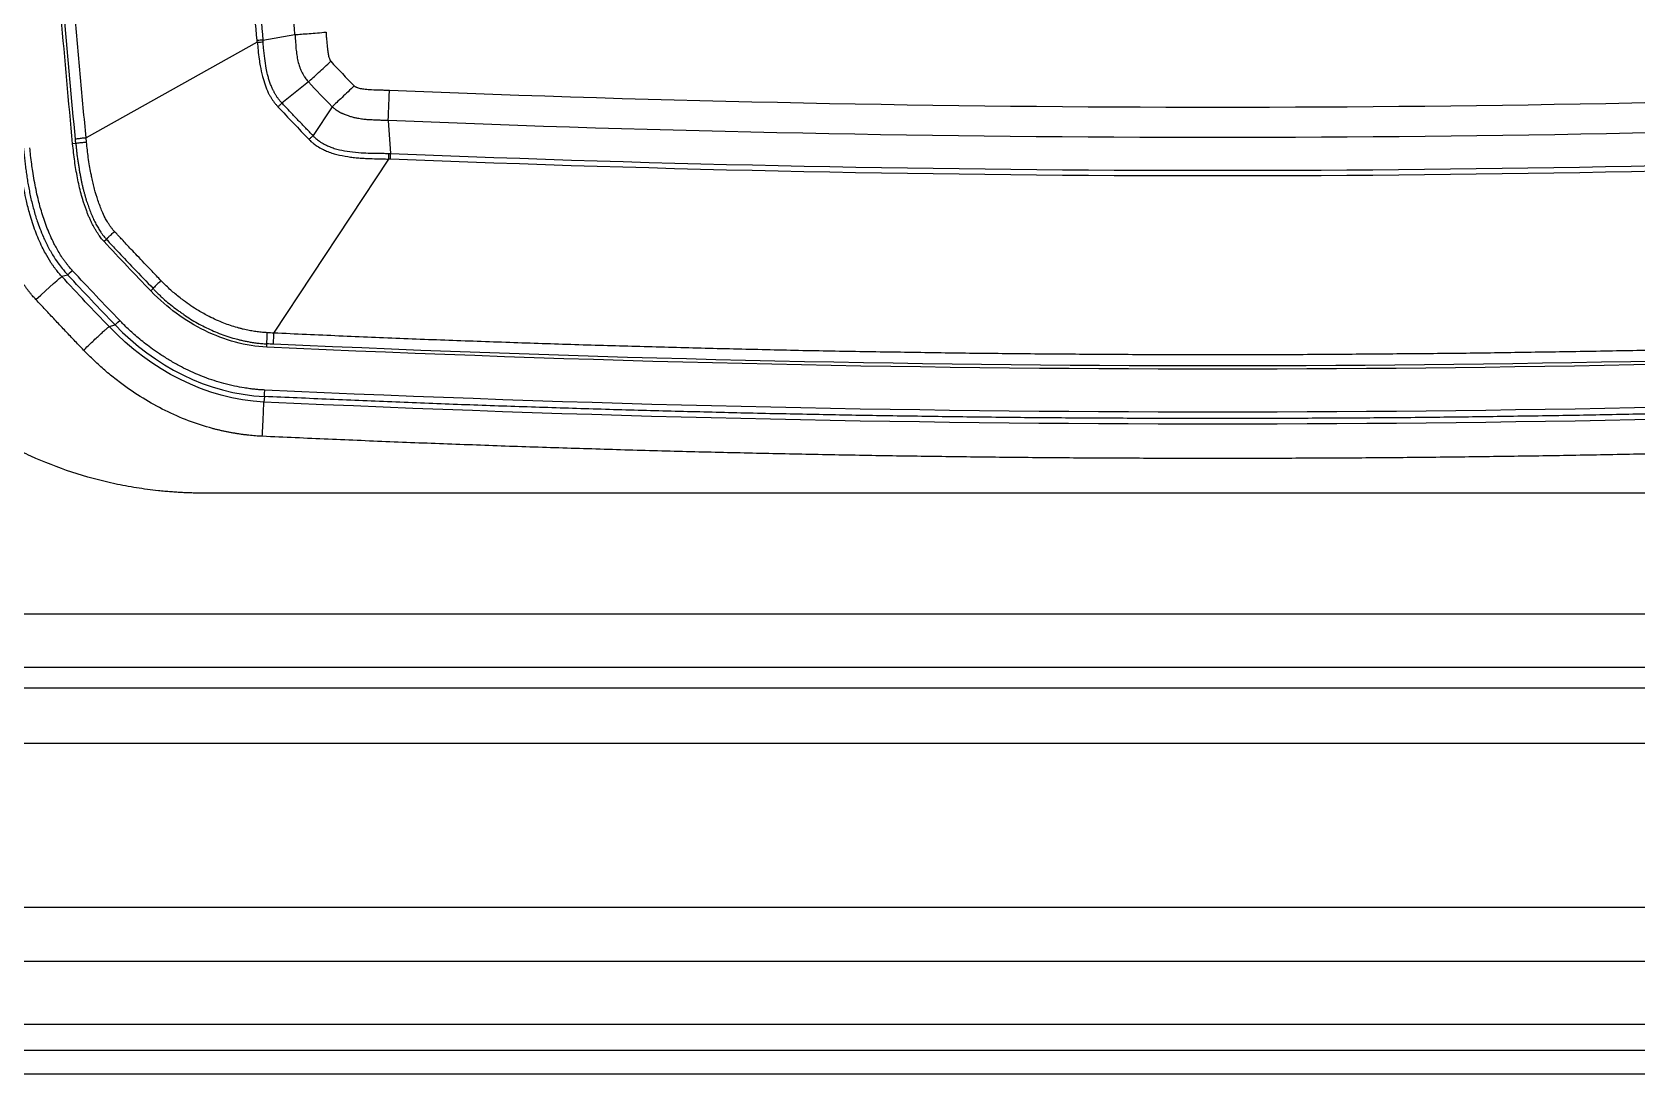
# Model space of a CAD drawing. Extents: x 525 to 609, y 649 to 778.
# Drawn here: x 541.15 to 553.65, y 669.12 to 677.24 of the extents above; entities that cross this region are included whole.
import ezdxf

# ---------------------------------------------------------------- set-up
doc = ezdxf.new("R2010")
doc.units = 0
doc.header["$MEASUREMENT"] = 0
doc.layers.add('1', color=4, linetype='Continuous')

# ---------------------------------------------------------------- blocks, each defined once
blk = doc.blocks.new('JETSETTER')
at = {"layer": '1', "color": 3, "linetype": 'Continuous', "lineweight": 25}
for p, q in [((17.779, 8.036), (16.446, 7.291)), ((17.823, 8.053), (18.072, 8.096)), ((18.177, 7.727), (17.971, 7.563)), ((18.361, 7.534), (18.213, 7.309)), ((18.798, 7.426), (18.817, 7.17)), ((16.449, 7.257), (16.446, 7.291)), ((16.366, 7.247), (16.341, 7.245)), ((17.908, 5.771), (18.802, 7.126)), ((16.605, 6.501), (16.586, 6.484)), ((16.304, 6.223), (16.257, 6.212)), ((16.949, 6.1), (16.968, 6.118)), ((16.625, 5.821), (16.672, 5.834)), ((17.853, 5.662), (17.854, 5.687)), ((17.835, 5.277), (17.831, 5.234)), ((33.16, 4.525), (17.353, 4.525)), ((12.609, 3.583), (37.874, 3.583)), ((37.935, 3.166), (12.578, 3.166)), ((5.071, 3.007), (47.376, 3.007)), ((5.071, 2.577), (47.378, 2.577)), ((42.059, 1.296), (4.836, 1.296)), ((4.327, 0.878), (42.059, 0.878)), ((3.694, 0.387), (42.059, 0.387)), ((42.059, 0.184), (3.417, 0.184))]:
    blk.add_line(p, q, dxfattribs=at)
at = {"layer": '1', "color": 4, "linetype": 'Continuous', "lineweight": 25}
blk.add_line((3, 0), (42.059, 0), dxfattribs=at)
at = {"layer": '1', "color": 3, "linetype": 'Continuous', "lineweight": 25}
for points in [[(16.341, 7.245), (16.28, 7.902), (16.223, 8.56), (16.17, 9.218)], [(16.363, 7.281), (16.304, 7.909), (16.249, 8.537), (16.198, 9.166)], [(17.778, 8.049), (17.767, 8.168), (17.757, 8.287), (17.747, 8.405)], [(17.791, 8.409), (17.802, 8.29), (17.812, 8.172), (17.823, 8.053)], [(18.072, 8.096), (18.061, 8.221), (18.05, 8.347), (18.039, 8.472)], [(17.779, 8.036), (17.779, 8.04), (17.778, 8.045), (17.778, 8.049)], [(17.824, 8.039), (17.824, 8.044), (17.823, 8.048), (17.823, 8.053)], [(18.351, 7.888), (18.411, 7.823), (18.472, 7.76), (18.533, 7.696)], [(18.177, 7.727), (18.238, 7.662), (18.3, 7.598), (18.361, 7.534)], [(18.808, 7.663), (23.105, 7.487), (27.408, 7.487), (31.705, 7.663)], [(17.94, 7.533), (18.02, 7.448), (18.101, 7.363), (18.182, 7.279)], [(31.715, 7.426), (27.412, 7.25), (23.101, 7.25), (18.798, 7.426)], [(16.366, 7.247), (16.365, 7.258), (16.364, 7.269), (16.363, 7.281)], [(18.815, 7.126), (18.811, 7.126), (18.806, 7.126), (18.802, 7.126)], [(18.803, 7.17), (18.808, 7.17), (18.813, 7.17), (18.817, 7.17)], [(31.698, 7.126), (27.406, 6.951), (23.107, 6.951), (18.815, 7.126)], [(18.817, 7.17), (23.108, 6.995), (27.405, 6.995), (31.696, 7.17)], [(16.949, 6.1), (16.827, 6.227), (16.706, 6.355), (16.586, 6.484)], [(16.34, 6.257), (16.322, 6.24), (16.304, 6.224), (16.304, 6.223)], [(16.708, 5.869), (16.584, 5.997), (16.462, 6.127), (16.34, 6.257)], [(16.055, 6.032), (16.157, 6.126), (16.251, 6.21), (16.257, 6.212)], [(16.625, 5.821), (16.501, 5.95), (16.378, 6.08), (16.257, 6.212)], [(16.672, 5.834), (16.548, 5.963), (16.425, 6.093), (16.304, 6.223)], [(17.831, 5.234), (17.381, 5.255), (16.948, 5.484), (16.625, 5.821)], [(16.672, 5.834), (16.672, 5.835), (16.689, 5.851), (16.708, 5.869)], [(16.672, 5.834), (16.976, 5.518), (17.387, 5.298), (17.835, 5.277)], [(17.904, 5.685), (17.904, 5.685), (17.906, 5.724), (17.908, 5.771)], [(32.661, 5.662), (27.728, 5.433), (22.785, 5.433), (17.853, 5.662)], [(17.904, 5.685), (17.887, 5.685), (17.871, 5.686), (17.854, 5.687)], [(32.609, 5.685), (27.711, 5.459), (22.803, 5.459), (17.904, 5.685)], [(32.676, 5.327), (27.73, 5.098), (22.783, 5.098), (17.837, 5.327)], [(32.682, 5.234), (27.732, 5.004), (22.781, 5.004), (17.831, 5.234)]]:
    blk.add_open_spline(points, degree=3, dxfattribs=at)
for points, knots in [([(16.446, 7.291), (16.439, 7.369), (16.424, 7.526), (16.403, 7.762), (16.382, 7.997), (16.361, 8.232), (16.34, 8.468), (16.32, 8.704), (16.3, 8.939), (16.287, 9.097), (16.281, 9.175)], [0, 0, 0, 0, 0.124911, 0.249842, 0.374798, 0.499778, 0.624787, 0.749825, 0.874896, 1, 1, 1, 1]), ([(17.823, 8.053), (17.817, 8.053), (17.81, 8.052), (17.794, 8.051), (17.786, 8.05), (17.778, 8.049)], [0, 0, 0, 0, 0.5, 0.5, 1, 1, 1, 1]), ([(17.779, 8.036), (17.787, 8.036), (17.796, 8.037), (17.812, 8.038), (17.819, 8.039), (17.824, 8.039)], [0, 0, 0, 0, 0.5, 0.5, 1, 1, 1, 1]), ([(17.779, 8.036), (17.781, 8.015), (17.785, 7.971), (17.792, 7.91), (17.803, 7.842), (17.817, 7.775), (17.838, 7.705), (17.858, 7.656), (17.875, 7.623), (17.886, 7.604), (17.898, 7.585), (17.911, 7.567), (17.925, 7.55), (17.935, 7.539), (17.94, 7.533)], [0, 0, 0, 0, 0.1155866, 0.2464905, 0.3430099, 0.5003458, 0.6288806, 0.7514126, 0.7927898, 0.8341813, 0.8755931, 0.9170351, 0.958502, 1, 1, 1, 1]), ([(17.971, 7.563), (17.968, 7.566), (17.963, 7.571), (17.955, 7.58), (17.948, 7.589), (17.941, 7.598), (17.935, 7.607), (17.929, 7.616), (17.924, 7.625), (17.918, 7.633), (17.914, 7.641), (17.909, 7.65), (17.905, 7.658), (17.898, 7.672), (17.888, 7.693), (17.877, 7.723), (17.867, 7.753), (17.858, 7.79), (17.847, 7.843), (17.836, 7.912), (17.829, 7.981), (17.825, 8.024), (17.824, 8.039)], [0, 0, 0, 0, 0.023912, 0.047149, 0.069737, 0.091694, 0.113036, 0.133777, 0.153927, 0.173493, 0.192481, 0.210896, 0.22874, 0.246016, 0.302551, 0.368821, 0.431035, 0.493268, 0.592443, 0.74668, 0.90962, 1, 1, 1, 1]), ([(18.072, 8.096), (18.087, 8.097), (18.104, 8.098), (18.141, 8.101), (18.161, 8.102), (18.203, 8.106), (18.225, 8.107), (18.269, 8.111), (18.292, 8.113), (18.314, 8.115)], [0, 0, 0, 0, 0.25, 0.25, 0.5, 0.5, 0.75, 0.75, 1, 1, 1, 1]), ([(18.072, 8.096), (18.073, 8.089), (18.074, 8.073), (18.076, 8.045), (18.078, 8.02), (18.08, 7.987), (18.084, 7.949), (18.092, 7.901), (18.102, 7.862), (18.113, 7.831), (18.123, 7.808), (18.135, 7.786), (18.146, 7.768), (18.157, 7.752), (18.167, 7.739), (18.174, 7.731), (18.177, 7.727)], [0, 0, 0, 0, 0.055515, 0.125141, 0.211823, 0.250255, 0.380863, 0.500305, 0.625094, 0.687647, 0.750009, 0.816533, 0.874883, 0.918842, 0.960527, 1, 1, 1, 1]), ([(18.314, 8.115), (18.314, 8.105), (18.316, 8.086), (18.319, 8.048), (18.322, 8.011), (18.326, 7.973), (18.33, 7.949), (18.334, 7.928), (18.338, 7.916), (18.341, 7.907), (18.344, 7.9), (18.346, 7.895), (18.348, 7.891), (18.35, 7.889), (18.35, 7.888), (18.351, 7.888)], [0, 0, 0, 0, 0.124961, 0.249946, 0.499894, 0.596483, 0.749742, 0.812225, 0.874831, 0.906055, 0.937214, 0.968523, 0.981164, 0.991809, 1, 1, 1, 1]), ([(18.177, 7.727), (18.188, 7.737), (18.2, 7.748), (18.227, 7.773), (18.241, 7.786), (18.272, 7.814), (18.287, 7.828), (18.319, 7.858), (18.335, 7.873), (18.351, 7.888)], [0, 0, 0, 0, 0.25, 0.25, 0.5, 0.5, 0.75, 0.75, 1, 1, 1, 1]), ([(18.533, 7.696), (18.517, 7.681), (18.502, 7.666), (18.47, 7.636), (18.455, 7.621), (18.425, 7.593), (18.41, 7.58), (18.384, 7.555), (18.372, 7.544), (18.361, 7.534)], [0, 0, 0, 0, 0.25, 0.25, 0.5, 0.5, 0.75, 0.75, 1, 1, 1, 1]), ([(18.533, 7.696), (18.534, 7.696), (18.535, 7.695), (18.537, 7.693), (18.541, 7.691), (18.545, 7.689), (18.55, 7.686), (18.556, 7.684), (18.567, 7.68), (18.581, 7.677), (18.607, 7.672), (18.636, 7.669), (18.683, 7.667), (18.727, 7.665), (18.773, 7.664), (18.796, 7.663), (18.808, 7.663)], [0, 0, 0, 0, 0.0079068, 0.0157344, 0.0314142, 0.0548101, 0.0628605, 0.0941142, 0.1252466, 0.1877985, 0.2502888, 0.4039189, 0.5001208, 0.7500528, 0.8750388, 1, 1, 1, 1]), ([(18.798, 7.426), (18.799, 7.44), (18.8, 7.457), (18.801, 7.493), (18.802, 7.512), (18.804, 7.554), (18.805, 7.575), (18.806, 7.619), (18.807, 7.641), (18.808, 7.663)], [0, 0, 0, 0, 0.25, 0.25, 0.5, 0.5, 0.75, 0.75, 1, 1, 1, 1]), ([(17.94, 7.533), (17.945, 7.539), (17.951, 7.544), (17.962, 7.554), (17.967, 7.559), (17.971, 7.563)], [0, 0, 0, 0, 0.5, 0.5, 1, 1, 1, 1]), ([(18.213, 7.309), (18.194, 7.328), (18.156, 7.368), (18.098, 7.428), (18.045, 7.484), (18.003, 7.529), (17.98, 7.553), (17.971, 7.563)], [0, 0, 0, 0, 0.235226, 0.47045, 0.710564, 0.8923, 1, 1, 1, 1]), ([(18.798, 7.426), (18.789, 7.426), (18.771, 7.427), (18.743, 7.428), (18.714, 7.429), (18.686, 7.43), (18.657, 7.432), (18.632, 7.433), (18.601, 7.436), (18.573, 7.441), (18.546, 7.446), (18.527, 7.45), (18.51, 7.455), (18.486, 7.463), (18.466, 7.47), (18.452, 7.477), (18.445, 7.479), (18.438, 7.482), (18.43, 7.485), (18.42, 7.49), (18.403, 7.501), (18.383, 7.516), (18.368, 7.528), (18.361, 7.534)], [0, 0, 0, 0, 0.058289, 0.118365, 0.181659, 0.249764, 0.297197, 0.374577, 0.409993, 0.499327, 0.561628, 0.59084, 0.624023, 0.679879, 0.748693, 0.765489, 0.779713, 0.798212, 0.811199, 0.836424, 0.874802, 0.94106, 1, 1, 1, 1]), ([(17.353, 4.525), (17.341, 4.525), (17.316, 4.525), (17.278, 4.525), (17.238, 4.526), (17.196, 4.528), (17.152, 4.531), (17.106, 4.534), (17.058, 4.538), (16.968, 4.547), (16.838, 4.564), (16.612, 4.606), (16.334, 4.682), (16.069, 4.785), (15.862, 4.884), (15.711, 4.967), (15.562, 5.06), (15.42, 5.159), (15.284, 5.265), (15.111, 5.416), (14.93, 5.6), (14.774, 5.792), (14.674, 5.932), (14.578, 6.077), (14.472, 6.26), (14.384, 6.446), (14.324, 6.593), (14.282, 6.705), (14.239, 6.837), (14.203, 6.968), (14.175, 7.088), (14.156, 7.187), (14.141, 7.277), (14.13, 7.357), (14.121, 7.428), (14.117, 7.471), (14.115, 7.492)], [0, 0, 0, 0, 0.007516, 0.015438, 0.023766, 0.032501, 0.041641, 0.051188, 0.061141, 0.0715, 0.107247, 0.14298, 0.214783, 0.285855, 0.319515, 0.357299, 0.393022, 0.428733, 0.465235, 0.500156, 0.571547, 0.625097, 0.654165, 0.678655, 0.733089, 0.785748, 0.806687, 0.831519, 0.860245, 0.892866, 0.915908, 0.936877, 0.95577, 0.972589, 0.987333, 1, 1, 1, 1]), ([(16.446, 7.291), (16.436, 7.29), (16.425, 7.289), (16.404, 7.287), (16.395, 7.285), (16.379, 7.284), (16.373, 7.283), (16.365, 7.281), (16.363, 7.281), (16.363, 7.281)], [0, 0, 0, 0, 0.25, 0.25, 0.5, 0.5, 0.75, 0.75, 1, 1, 1, 1]), ([(16.449, 7.257), (16.439, 7.256), (16.428, 7.255), (16.408, 7.253), (16.398, 7.252), (16.382, 7.25), (16.376, 7.249), (16.368, 7.248), (16.366, 7.247), (16.366, 7.247)], [0, 0, 0, 0, 0.25, 0.25, 0.5, 0.5, 0.75, 0.75, 1, 1, 1, 1]), ([(16.667, 6.562), (16.664, 6.565), (16.659, 6.571), (16.652, 6.58), (16.645, 6.589), (16.638, 6.598), (16.631, 6.607), (16.625, 6.617), (16.619, 6.626), (16.608, 6.644), (16.591, 6.674), (16.572, 6.716), (16.554, 6.761), (16.533, 6.819), (16.515, 6.878), (16.5, 6.938), (16.491, 6.979), (16.482, 7.025), (16.472, 7.076), (16.46, 7.156), (16.454, 7.217), (16.449, 7.257)], [0, 0, 0, 0, 0.015388, 0.03081, 0.046271, 0.061774, 0.077323, 0.092916, 0.108555, 0.124236, 0.176384, 0.249494, 0.310136, 0.374369, 0.499491, 0.562048, 0.624622, 0.672124, 0.749722, 0.838058, 1, 1, 1, 1]), ([(18.213, 7.309), (18.209, 7.305), (18.204, 7.3), (18.193, 7.29), (18.187, 7.284), (18.182, 7.279)], [0, 0, 0, 0, 0.5, 0.5, 1, 1, 1, 1]), ([(18.182, 7.279), (18.183, 7.278), (18.188, 7.273), (18.199, 7.262), (18.219, 7.245), (18.248, 7.224), (18.282, 7.205), (18.321, 7.187), (18.358, 7.173), (18.413, 7.158), (18.469, 7.147), (18.526, 7.139), (18.569, 7.135), (18.611, 7.132), (18.665, 7.13), (18.717, 7.128), (18.762, 7.127), (18.785, 7.127), (18.797, 7.126), (18.802, 7.126)], [0, 0, 0, 0, 0.008686, 0.032629, 0.07167, 0.125704, 0.197586, 0.25234, 0.317601, 0.381849, 0.513479, 0.579223, 0.64489, 0.709113, 0.772568, 0.892408, 0.948016, 0.978466, 1, 1, 1, 1]), ([(18.213, 7.309), (18.215, 7.306), (18.221, 7.3), (18.231, 7.291), (18.242, 7.281), (18.256, 7.27), (18.279, 7.254), (18.307, 7.238), (18.343, 7.222), (18.379, 7.209), (18.431, 7.195), (18.501, 7.183), (18.582, 7.176), (18.647, 7.173), (18.696, 7.172), (18.736, 7.172), (18.772, 7.171), (18.795, 7.17), (18.803, 7.17)], [0, 0, 0, 0, 0.017617, 0.038964, 0.063965, 0.092574, 0.124783, 0.194558, 0.250191, 0.312092, 0.378694, 0.509767, 0.65508, 0.769484, 0.825196, 0.890572, 0.959755, 1, 1, 1, 1]), ([(16.055, 6.032), (16.051, 6.037), (16.041, 6.047), (16.028, 6.062), (16.015, 6.078), (16.002, 6.094), (15.989, 6.111), (15.977, 6.127), (15.964, 6.145), (15.952, 6.162), (15.94, 6.18), (15.929, 6.198), (15.917, 6.217), (15.906, 6.236), (15.895, 6.255), (15.884, 6.275), (15.865, 6.31), (15.839, 6.364), (15.809, 6.436), (15.78, 6.512), (15.747, 6.613), (15.713, 6.743), (15.687, 6.872), (15.669, 6.977), (15.658, 7.055), (15.649, 7.136), (15.643, 7.191), (15.641, 7.219)], [0, 0, 0, 0, 0.015835, 0.031769, 0.047806, 0.063954, 0.080218, 0.096603, 0.113116, 0.129762, 0.146546, 0.163474, 0.18055, 0.19778, 0.215168, 0.232719, 0.250437, 0.309829, 0.371149, 0.434534, 0.500109, 0.620803, 0.749851, 0.8091, 0.870523, 0.934148, 1, 1, 1, 1]), ([(16.257, 6.212), (16.253, 6.215), (16.246, 6.223), (16.235, 6.236), (16.223, 6.25), (16.211, 6.266), (16.198, 6.283), (16.185, 6.301), (16.161, 6.337), (16.133, 6.383), (16.092, 6.464), (16.049, 6.565), (16.01, 6.687), (15.976, 6.82), (15.953, 6.936), (15.937, 7.042), (15.927, 7.115), (15.92, 7.179), (15.916, 7.219), (15.914, 7.237)], [0, 0, 0, 0, 0.014129, 0.029482, 0.046081, 0.063952, 0.083123, 0.103626, 0.125498, 0.201925, 0.250412, 0.374549, 0.500114, 0.598168, 0.74987, 0.82388, 0.890413, 0.94918, 1, 1, 1, 1]), ([(15.958, 7.21), (15.96, 7.195), (15.963, 7.164), (15.968, 7.117), (15.973, 7.07), (15.98, 7.022), (15.987, 6.974), (15.995, 6.926), (16.004, 6.878), (16.014, 6.83), (16.025, 6.781), (16.038, 6.734), (16.051, 6.687), (16.067, 6.638), (16.087, 6.582), (16.115, 6.514), (16.151, 6.439), (16.192, 6.367), (16.233, 6.309), (16.265, 6.267), (16.288, 6.24), (16.3, 6.227), (16.304, 6.223)], [0, 0, 0, 0, 0.04361, 0.087829, 0.132576, 0.17777, 0.223334, 0.269197, 0.315291, 0.361551, 0.407922, 0.454352, 0.500798, 0.543602, 0.599604, 0.668717, 0.750856, 0.834594, 0.901395, 0.951318, 0.984246, 1, 1, 1, 1]), ([(16.34, 6.257), (16.337, 6.261), (16.329, 6.27), (16.316, 6.284), (16.303, 6.3), (16.29, 6.318), (16.275, 6.337), (16.248, 6.377), (16.221, 6.421), (16.191, 6.479), (16.168, 6.527), (16.135, 6.607), (16.102, 6.703), (16.068, 6.828), (16.046, 6.936), (16.031, 7.026), (16.022, 7.091), (16.014, 7.152), (16.01, 7.194), (16.008, 7.215)], [0, 0, 0, 0, 0.016342, 0.034437, 0.054284, 0.075885, 0.099244, 0.124371, 0.216392, 0.249353, 0.313799, 0.37407, 0.499169, 0.610185, 0.749506, 0.821328, 0.874764, 0.940703, 1, 1, 1, 1]), ([(16.586, 6.484), (16.58, 6.492), (16.569, 6.503), (16.555, 6.52), (16.545, 6.536), (16.533, 6.553), (16.521, 6.572), (16.509, 6.593), (16.497, 6.616), (16.485, 6.639), (16.474, 6.664), (16.463, 6.689), (16.453, 6.715), (16.443, 6.742), (16.433, 6.77), (16.421, 6.808), (16.407, 6.857), (16.392, 6.918), (16.378, 6.981), (16.367, 7.045), (16.357, 7.11), (16.348, 7.177), (16.344, 7.222), (16.341, 7.245)], [0, 0, 0, 0, 0.036538, 0.059304, 0.079248, 0.105543, 0.134456, 0.164646, 0.196199, 0.228808, 0.262062, 0.295972, 0.330549, 0.365798, 0.401724, 0.438327, 0.514002, 0.591453, 0.670544, 0.751121, 0.833014, 0.916039, 1, 1, 1, 1]), ([(16.366, 7.247), (16.367, 7.235), (16.369, 7.211), (16.373, 7.177), (16.377, 7.143), (16.382, 7.11), (16.387, 7.078), (16.392, 7.047), (16.397, 7.017), (16.403, 6.987), (16.408, 6.959), (16.414, 6.932), (16.42, 6.905), (16.427, 6.88), (16.433, 6.856), (16.44, 6.833), (16.446, 6.81), (16.453, 6.788), (16.461, 6.767), (16.468, 6.746), (16.476, 6.725), (16.484, 6.705), (16.492, 6.685), (16.5, 6.666), (16.509, 6.647), (16.518, 6.629), (16.527, 6.612), (16.537, 6.595), (16.546, 6.58), (16.555, 6.565), (16.564, 6.552), (16.571, 6.541), (16.579, 6.53), (16.59, 6.517), (16.599, 6.507), (16.605, 6.501)], [0, 0, 0, 0, 0.045117, 0.089167, 0.132132, 0.173999, 0.214758, 0.254401, 0.292924, 0.330328, 0.366614, 0.401787, 0.435853, 0.468821, 0.500703, 0.530449, 0.559887, 0.588964, 0.617599, 0.645785, 0.67352, 0.700799, 0.727621, 0.753984, 0.77989, 0.805338, 0.83013, 0.854027, 0.877061, 0.899265, 0.91991, 0.935656, 0.950619, 0.970241, 1, 1, 1, 1]), ([(18.802, 7.126), (18.802, 7.134), (18.802, 7.142), (18.803, 7.158), (18.803, 7.165), (18.803, 7.17)], [0, 0, 0, 0, 0.5, 0.5, 1, 1, 1, 1]), ([(18.815, 7.126), (18.816, 7.133), (18.816, 7.142), (18.817, 7.157), (18.817, 7.164), (18.817, 7.17)], [0, 0, 0, 0, 0.5, 0.5, 1, 1, 1, 1]), ([(16.605, 6.501), (16.605, 6.502), (16.606, 6.503), (16.612, 6.509), (16.616, 6.514), (16.628, 6.526), (16.635, 6.533), (16.651, 6.547), (16.659, 6.555), (16.667, 6.562)], [0, 0, 0, 0, 0.25, 0.25, 0.5, 0.5, 0.75, 0.75, 1, 1, 1, 1]), ([(16.605, 6.501), (16.614, 6.491), (16.647, 6.455), (16.717, 6.381), (16.828, 6.263), (16.917, 6.171), (16.968, 6.118)], [0, 0, 0, 0, 0.0813984, 0.2751992, 0.5814006, 1, 1, 1, 1]), ([(17.029, 6.18), (17.006, 6.204), (16.962, 6.249), (16.901, 6.314), (16.847, 6.371), (16.8, 6.42), (16.76, 6.462), (16.728, 6.497), (16.703, 6.524), (16.685, 6.543), (16.673, 6.555), (16.668, 6.561), (16.667, 6.562)], [0, 0, 0, 0, 0.189922, 0.359029, 0.50794, 0.637029, 0.746495, 0.836408, 0.906763, 0.957515, 0.98861, 1, 1, 1, 1]), ([(17.029, 6.18), (17.021, 6.172), (17.013, 6.164), (16.998, 6.149), (16.991, 6.142), (16.979, 6.13), (16.975, 6.126), (16.969, 6.12), (16.968, 6.118), (16.968, 6.118)], [0, 0, 0, 0, 0.25, 0.25, 0.5, 0.5, 0.75, 0.75, 1, 1, 1, 1]), ([(17.857, 5.774), (17.851, 5.774), (17.838, 5.775), (17.819, 5.776), (17.799, 5.778), (17.779, 5.781), (17.758, 5.784), (17.737, 5.787), (17.715, 5.791), (17.693, 5.796), (17.67, 5.801), (17.647, 5.807), (17.596, 5.821), (17.514, 5.848), (17.413, 5.894), (17.307, 5.952), (17.229, 6.005), (17.168, 6.053), (17.131, 6.083), (17.096, 6.114), (17.062, 6.146), (17.04, 6.168), (17.029, 6.18)], [0, 0, 0, 0, 0.01973, 0.040073, 0.06103, 0.082605, 0.104797, 0.127609, 0.151042, 0.175098, 0.199778, 0.225082, 0.25101, 0.368365, 0.501807, 0.602583, 0.750858, 0.800825, 0.850716, 0.900538, 0.950298, 1, 1, 1, 1]), ([(16.427, 5.638), (16.402, 5.664), (16.352, 5.716), (16.277, 5.795), (16.203, 5.874), (16.129, 5.953), (16.08, 6.006), (16.055, 6.032)], [0, 0, 0, 0, 0.1999697, 0.399952, 0.5999495, 0.7999646, 1, 1, 1, 1]), ([(17.853, 5.662), (17.689, 5.669), (17.525, 5.715), (17.294, 5.828), (17.219, 5.873), (17.077, 5.978), (17.026, 6.021), (16.949, 6.1)], [0, 0, 0, 0, 0.5, 0.5, 0.75, 0.75, 1, 1, 1, 1]), ([(16.968, 6.118), (16.974, 6.111), (16.987, 6.097), (17.009, 6.076), (17.032, 6.053), (17.064, 6.024), (17.105, 5.99), (17.147, 5.958), (17.181, 5.933), (17.216, 5.909), (17.259, 5.88), (17.313, 5.848), (17.387, 5.809), (17.483, 5.766), (17.57, 5.737), (17.627, 5.722), (17.651, 5.716), (17.679, 5.709), (17.708, 5.704), (17.741, 5.698), (17.776, 5.693), (17.814, 5.689), (17.84, 5.688), (17.854, 5.687)], [0, 0, 0, 0, 0.027388, 0.057578, 0.089987, 0.124358, 0.18631, 0.249184, 0.280397, 0.311598, 0.373943, 0.436366, 0.498255, 0.620231, 0.749052, 0.77136, 0.796306, 0.823867, 0.854018, 0.886732, 0.921984, 0.959747, 1, 1, 1, 1]), ([(16.427, 5.638), (16.438, 5.649), (16.45, 5.66), (16.474, 5.683), (16.486, 5.694), (16.509, 5.717), (16.521, 5.728), (16.543, 5.748), (16.554, 5.758), (16.573, 5.776), (16.581, 5.784), (16.596, 5.797), (16.603, 5.803), (16.613, 5.812), (16.617, 5.815), (16.623, 5.82), (16.624, 5.821), (16.625, 5.821)], [0, 0, 0, 0, 0.125, 0.125, 0.25, 0.25, 0.375, 0.375, 0.5, 0.5, 0.625, 0.625, 0.75, 0.75, 0.875, 0.875, 1, 1, 1, 1]), ([(17.837, 5.327), (17.83, 5.328), (17.815, 5.328), (17.789, 5.33), (17.757, 5.333), (17.719, 5.338), (17.667, 5.345), (17.599, 5.358), (17.521, 5.376), (17.443, 5.4), (17.37, 5.425), (17.296, 5.456), (17.226, 5.488), (17.153, 5.526), (17.082, 5.567), (17.012, 5.612), (16.952, 5.654), (16.899, 5.694), (16.853, 5.732), (16.812, 5.768), (16.774, 5.803), (16.739, 5.836), (16.718, 5.858), (16.708, 5.869)], [0, 0, 0, 0, 0.015697, 0.036115, 0.061231, 0.091021, 0.125467, 0.184278, 0.250946, 0.313103, 0.37523, 0.432384, 0.499998, 0.554833, 0.624773, 0.691794, 0.749283, 0.798635, 0.844973, 0.888285, 0.928563, 0.965803, 1, 1, 1, 1]), ([(17.854, 5.687), (17.854, 5.687), (17.854, 5.689), (17.854, 5.698), (17.854, 5.704), (17.855, 5.72), (17.855, 5.73), (17.856, 5.752), (17.856, 5.763), (17.857, 5.774)], [0, 0, 0, 0, 0.25, 0.25, 0.5, 0.5, 0.75, 0.75, 1, 1, 1, 1]), ([(17.908, 5.771), (17.9, 5.771), (17.883, 5.772), (17.865, 5.773), (17.857, 5.774)], [0, 0, 0, 0, 0.495522, 1, 1, 1, 1]), ([(32.605, 5.771), (32.521, 5.767), (32.352, 5.759), (32.099, 5.748), (31.846, 5.737), (31.592, 5.727), (31.339, 5.717), (31.086, 5.708), (30.833, 5.699), (30.579, 5.69), (30.326, 5.682), (30.073, 5.674), (29.819, 5.667), (29.566, 5.66), (29.313, 5.653), (29.059, 5.647), (28.806, 5.641), (28.553, 5.635), (28.299, 5.63), (28.046, 5.626), (27.792, 5.622), (27.539, 5.618), (27.286, 5.614), (27.032, 5.611), (26.779, 5.609), (26.525, 5.607), (26.272, 5.605), (26.018, 5.603), (25.765, 5.602), (25.511, 5.602), (25.258, 5.601), (25.004, 5.602), (24.751, 5.602), (24.497, 5.603), (24.244, 5.605), (23.99, 5.606), (23.737, 5.609), (23.483, 5.611), (23.23, 5.614), (22.976, 5.618), (22.723, 5.622), (22.469, 5.626), (22.216, 5.63), (21.962, 5.635), (21.709, 5.641), (21.456, 5.647), (21.202, 5.653), (20.949, 5.66), (20.695, 5.667), (20.442, 5.674), (20.188, 5.682), (19.935, 5.69), (19.681, 5.699), (19.428, 5.708), (19.175, 5.717), (18.921, 5.727), (18.668, 5.737), (18.415, 5.748), (18.161, 5.759), (17.992, 5.767), (17.908, 5.771)], [0, 0, 0, 0, 0.017236, 0.034472, 0.051708, 0.068945, 0.086181, 0.103418, 0.120655, 0.137892, 0.155129, 0.172367, 0.189605, 0.206842, 0.22408, 0.241319, 0.258557, 0.275796, 0.293034, 0.310273, 0.327513, 0.344752, 0.361992, 0.379231, 0.396471, 0.413711, 0.430952, 0.448192, 0.465433, 0.482674, 0.499915, 0.517156, 0.534398, 0.551639, 0.568881, 0.586124, 0.603366, 0.620608, 0.637851, 0.655094, 0.672337, 0.689581, 0.706824, 0.724068, 0.741312, 0.758557, 0.775801, 0.793046, 0.810291, 0.827536, 0.844781, 0.862027, 0.879273, 0.896519, 0.913765, 0.931012, 0.948258, 0.965505, 0.982753, 1, 1, 1, 1]), ([(17.818, 4.967), (17.81, 4.967), (17.792, 4.968), (17.766, 4.97), (17.74, 4.972), (17.714, 4.975), (17.688, 4.978), (17.662, 4.981), (17.636, 4.985), (17.61, 4.989), (17.584, 4.993), (17.558, 4.998), (17.532, 5.003), (17.506, 5.009), (17.481, 5.015), (17.455, 5.021), (17.375, 5.042), (17.241, 5.086), (17.061, 5.165), (16.887, 5.261), (16.762, 5.346), (16.68, 5.409), (16.635, 5.444), (16.592, 5.481), (16.549, 5.518), (16.508, 5.557), (16.467, 5.597), (16.44, 5.624), (16.427, 5.638)], [0, 0, 0, 0, 0.016503, 0.033011, 0.049528, 0.066056, 0.082601, 0.099165, 0.115752, 0.132365, 0.149009, 0.165685, 0.182398, 0.199152, 0.215949, 0.232794, 0.249689, 0.372913, 0.498331, 0.622389, 0.748417, 0.784133, 0.81989, 0.855707, 0.891607, 0.927609, 0.963733, 1, 1, 1, 1]), ([(17.835, 5.277), (17.835, 5.278), (17.835, 5.279), (17.835, 5.284), (17.835, 5.288), (17.836, 5.297), (17.836, 5.303), (17.836, 5.315), (17.837, 5.321), (17.837, 5.327)], [0, 0, 0, 0, 0.25, 0.25, 0.5, 0.5, 0.75, 0.75, 1, 1, 1, 1]), ([(32.678, 5.277), (32.593, 5.273), (32.423, 5.266), (32.167, 5.254), (31.911, 5.244), (31.655, 5.233), (31.4, 5.223), (31.144, 5.213), (30.888, 5.204), (30.632, 5.195), (30.376, 5.187), (30.12, 5.179), (29.864, 5.171), (29.608, 5.164), (29.352, 5.158), (29.097, 5.151), (28.841, 5.145), (28.585, 5.14), (28.329, 5.135), (28.073, 5.13), (27.817, 5.126), (27.561, 5.122), (27.305, 5.118), (27.049, 5.115), (26.793, 5.112), (26.537, 5.11), (26.281, 5.108), (26.025, 5.107), (25.769, 5.106), (25.513, 5.105), (25.257, 5.105), (25.001, 5.105), (24.745, 5.106), (24.489, 5.107), (24.232, 5.108), (23.976, 5.11), (23.72, 5.112), (23.464, 5.115), (23.208, 5.118), (22.952, 5.122), (22.696, 5.126), (22.44, 5.13), (22.185, 5.135), (21.929, 5.14), (21.673, 5.145), (21.417, 5.151), (21.161, 5.158), (20.905, 5.164), (20.649, 5.171), (20.393, 5.179), (20.137, 5.187), (19.881, 5.195), (19.625, 5.204), (19.369, 5.213), (19.114, 5.223), (18.858, 5.233), (18.602, 5.244), (18.346, 5.254), (18.09, 5.266), (17.92, 5.273), (17.835, 5.277)], [0, 0, 0, 0, 0.017241, 0.034483, 0.051724, 0.068966, 0.086207, 0.103448, 0.12069, 0.137931, 0.155172, 0.172414, 0.189655, 0.206897, 0.224138, 0.241379, 0.258621, 0.275862, 0.293104, 0.310345, 0.327586, 0.344828, 0.362069, 0.37931, 0.396552, 0.413793, 0.431035, 0.448276, 0.465517, 0.482759, 0.5, 0.517241, 0.534483, 0.551724, 0.568965, 0.586207, 0.603448, 0.62069, 0.637931, 0.655172, 0.672414, 0.689655, 0.706896, 0.724138, 0.741379, 0.758621, 0.775862, 0.793103, 0.810345, 0.827586, 0.844828, 0.862069, 0.87931, 0.896552, 0.913793, 0.931034, 0.948276, 0.965517, 0.982759, 1, 1, 1, 1]), ([(17.818, 4.967), (17.819, 4.982), (17.82, 4.999), (17.821, 5.031), (17.822, 5.048), (17.824, 5.08), (17.824, 5.096), (17.826, 5.126), (17.827, 5.14), (17.828, 5.166), (17.828, 5.177), (17.829, 5.197), (17.83, 5.206), (17.83, 5.219), (17.831, 5.225), (17.831, 5.232), (17.831, 5.234), (17.831, 5.234)], [0, 0, 0, 0, 0.125, 0.125, 0.25, 0.25, 0.375, 0.375, 0.5, 0.5, 0.625, 0.625, 0.75, 0.75, 0.875, 0.875, 1, 1, 1, 1]), ([(32.695, 4.967), (32.609, 4.963), (32.438, 4.955), (32.182, 4.944), (31.925, 4.933), (31.669, 4.922), (31.412, 4.912), (31.156, 4.903), (30.899, 4.893), (30.643, 4.884), (30.386, 4.876), (30.13, 4.868), (29.873, 4.86), (29.617, 4.853), (29.36, 4.846), (29.104, 4.84), (28.847, 4.834), (28.591, 4.829), (28.334, 4.823), (28.078, 4.819), (27.821, 4.814), (27.565, 4.811), (27.308, 4.807), (27.052, 4.804), (26.796, 4.801), (26.539, 4.799), (26.283, 4.797), (26.026, 4.796), (25.77, 4.795), (25.513, 4.794), (25.257, 4.794), (25, 4.794), (24.744, 4.795), (24.487, 4.796), (24.231, 4.797), (23.974, 4.799), (23.718, 4.801), (23.461, 4.804), (23.205, 4.807), (22.948, 4.811), (22.692, 4.814), (22.435, 4.819), (22.179, 4.823), (21.922, 4.829), (21.666, 4.834), (21.409, 4.84), (21.153, 4.846), (20.896, 4.853), (20.64, 4.86), (20.383, 4.868), (20.127, 4.876), (19.87, 4.884), (19.614, 4.893), (19.357, 4.903), (19.101, 4.912), (18.844, 4.922), (18.588, 4.933), (18.331, 4.944), (18.075, 4.955), (17.904, 4.963), (17.818, 4.967)], [0, 0, 0, 0, 0.017253, 0.034505, 0.051756, 0.069005, 0.086254, 0.103501, 0.120748, 0.137993, 0.155237, 0.172481, 0.189724, 0.206966, 0.224207, 0.241447, 0.258687, 0.275927, 0.293165, 0.310403, 0.327641, 0.344878, 0.362115, 0.379351, 0.396587, 0.413823, 0.431059, 0.448294, 0.46553, 0.482765, 0.5, 0.517235, 0.53447, 0.551706, 0.568941, 0.586177, 0.603413, 0.620649, 0.637885, 0.655122, 0.672359, 0.689597, 0.706835, 0.724073, 0.741313, 0.758553, 0.775793, 0.793034, 0.810276, 0.827519, 0.844763, 0.862007, 0.879252, 0.896499, 0.913746, 0.930995, 0.948244, 0.965495, 0.982747, 1, 1, 1, 1])]:
    blk.add_open_spline(points, degree=3, knots=knots, dxfattribs=at)

msp = doc.modelspace()

# ---------------------------------------------------------------- block references
at = {"layer": '1'}
msp.add_blockref('JETSETTER', (525.127, 669.124), dxfattribs=at)

doc.saveas('drawing.dxf')
